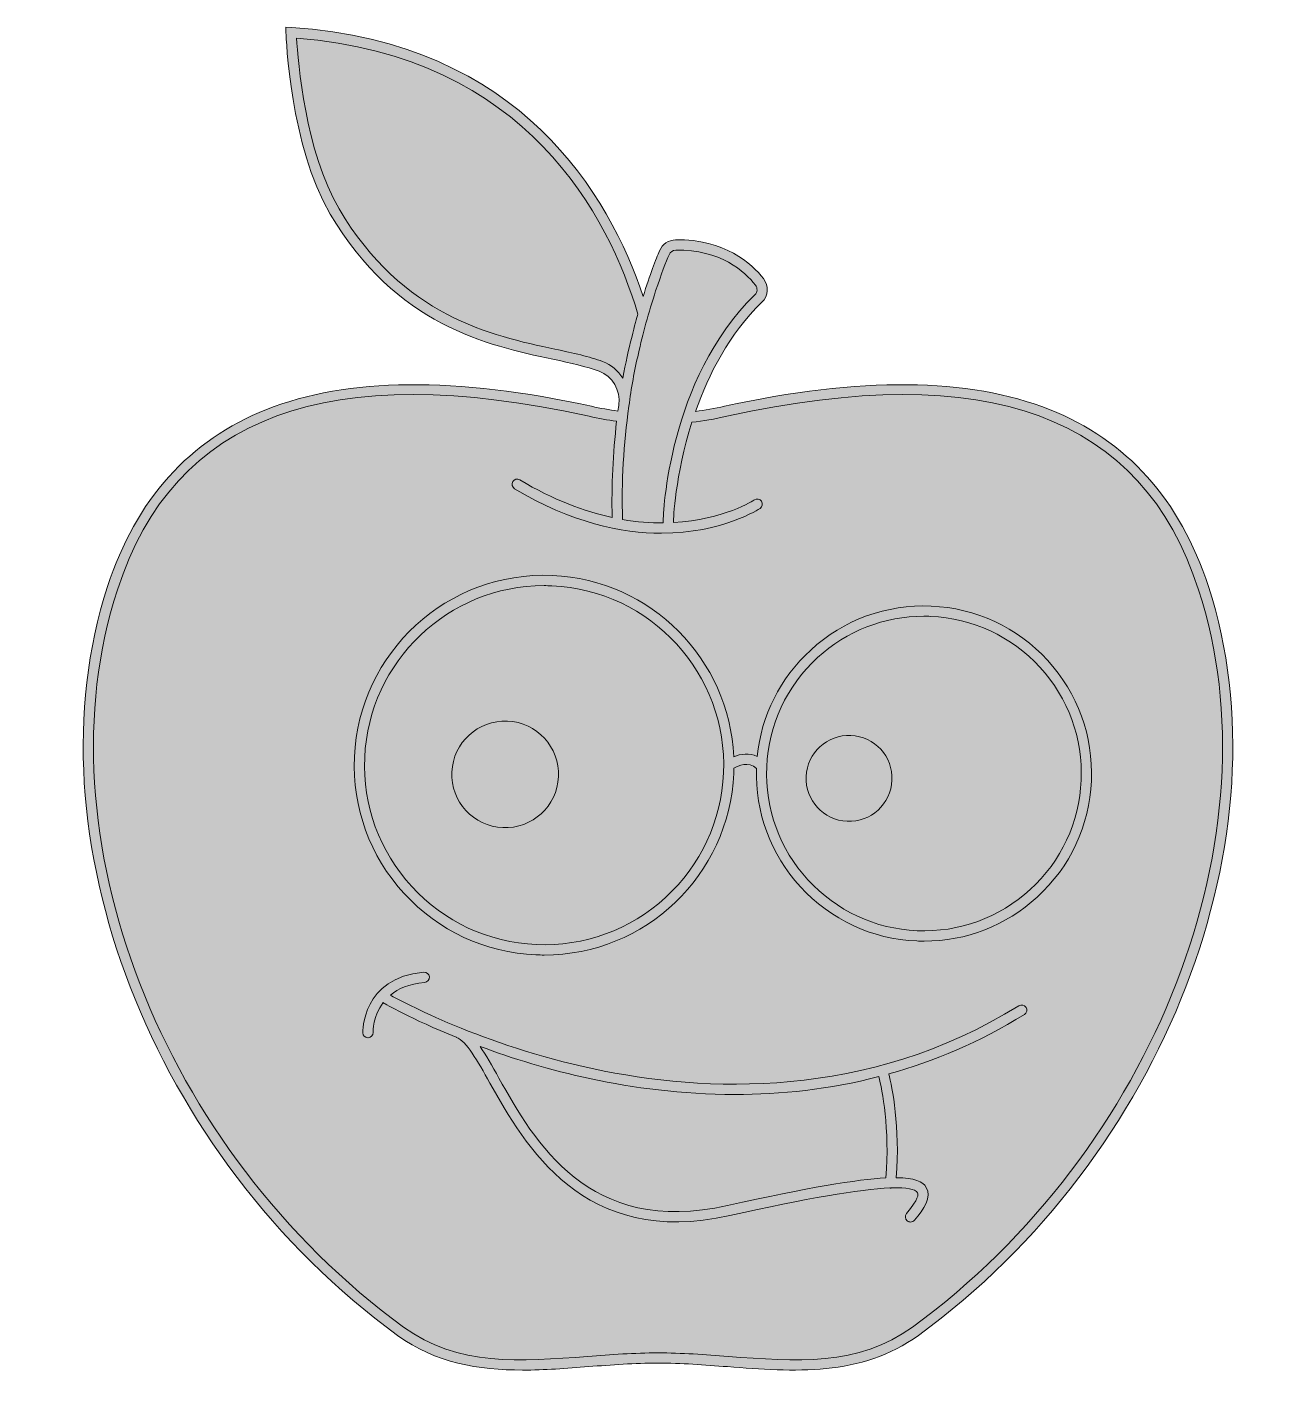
# Model space of a CAD drawing. Header units: inches. Extents: x 0.17 to 3.23, y -3.65 to -0.37.
import ezdxf

# ---------------------------------------------------------------- set-up
doc = ezdxf.new("R2010")
doc.units = ezdxf.units.IN
doc.header["$MEASUREMENT"] = 0
doc.layers.add('Design', color=7, linetype='Continuous', lineweight=0)

msp = doc.modelspace()

# ---------------------------------------------------------------- hatches: boundary and pattern name
at = {"layer": 'Design', "true_color": 0xf8e0c5, "transparency": 33554687}
h = msp.add_hatch(color=254, dxfattribs=at)
h.dxf.hatch_style = 2
edge = h.paths.add_edge_path()
edge.add_spline(control_points=[(0.3639, -1.7316), (0.4325, -1.5206), (0.5623, -1.3761), (0.7496, -1.3019), (0.9456, -1.2242), (1.211, -1.2215), (1.5385, -1.294), (1.5609, -1.2989), (1.582, -1.3026), (1.6029, -1.3056), (1.6035, -1.3006), (1.6048, -1.2905), (1.6048, -1.2905), (1.6098, -1.2554), (1.5897, -1.2211), (1.5569, -1.2088), (1.5263, -1.1974), (1.4885, -1.1892), (1.4447, -1.1798), (1.2841, -1.1453), (1.0642, -1.0979), (0.9045, -0.8274), (0.8071, -0.6626), (0.7973, -0.3981), (0.7969, -0.387), (0.7969, -0.387), (0.7965, -0.3732), (0.7965, -0.3732), (0.7965, -0.3732), (0.8103, -0.3741), (0.8103, -0.3741), (1.3676, -0.411), (1.5825, -0.7825), (1.6639, -1.0271), (1.6803, -0.9746), (1.6953, -0.9364), (1.7037, -0.9164), (1.7103, -0.9006), (1.7257, -0.8902), (1.7429, -0.8899), (1.8619, -0.8878), (1.9276, -0.948), (1.9562, -0.9841), (1.9699, -1.0013), (1.9683, -1.0259), (1.9524, -1.0414), (1.8729, -1.119), (1.8228, -1.2164), (1.7912, -1.3066), (1.8139, -1.3035), (1.8371, -1.2994), (1.8617, -1.294), (2.1891, -1.2215), (2.4546, -1.2242), (2.6506, -1.3019), (2.8379, -1.3761), (2.9676, -1.5206), (3.0362, -1.7316), (3.2319, -2.3332), (2.9293, -3.1149), (2.3323, -3.5499), (2.1937, -3.6509), (2.0285, -3.6381), (1.8688, -3.6258), (1.8134, -3.6216), (1.7559, -3.617), (1.7, -3.6174), (1.6442, -3.6169), (1.5868, -3.6215), (1.5313, -3.6258), (1.4782, -3.6299), (1.4246, -3.6341), (1.3715, -3.6341), (1.2648, -3.6341), (1.1604, -3.6174), (1.0679, -3.5499), (0.4709, -3.1149), (0.1683, -2.3332), (0.3639, -1.7316)], knot_values=[0, 0, 0, 0, 1, 1, 1, 2, 2, 2, 3, 3, 3, 4, 4, 4, 5, 5, 5, 6, 6, 6, 7, 7, 7, 8, 8, 8, 9, 9, 9, 10, 10, 10, 11, 11, 11, 12, 12, 12, 13, 13, 13, 14, 14, 14, 15, 15, 15, 16, 16, 16, 17, 17, 17, 18, 18, 18, 19, 19, 19, 20, 20, 20, 21, 21, 21, 22, 22, 22, 23, 23, 23, 24, 24, 24, 25, 25, 25, 26, 26, 26, 26], degree=3, periodic=0)
at = {"layer": 'Design', "true_color": 0x333333, "transparency": 33554687}
h = msp.add_hatch(color=250, dxfattribs=at)
h.dxf.hatch_style = 2
edge = h.paths.add_edge_path()
edge.add_spline(control_points=[(2.2681, -2.202), (2.2656, -2.2596), (2.2169, -2.3042), (2.1593, -2.3017), (2.1017, -2.2992), (2.0571, -2.2505), (2.0596, -2.193), (2.0621, -2.1354), (2.1108, -2.0907), (2.1683, -2.0932), (2.2259, -2.0957), (2.2706, -2.1444), (2.2681, -2.202)], knot_values=[0, 0, 0, 0, 1, 1, 1, 2, 2, 2, 3, 3, 3, 4, 4, 4, 4], degree=3, periodic=0)
edge = h.paths.add_edge_path()
edge.add_spline(control_points=[(1.4584, -2.1933), (1.4553, -2.2648), (1.3949, -2.3202), (1.3234, -2.3171), (1.2519, -2.314), (1.1965, -2.2536), (1.1996, -2.1821), (1.2027, -2.1107), (1.2632, -2.0552), (1.3346, -2.0583), (1.4061, -2.0614), (1.4615, -2.1219), (1.4584, -2.1933)], knot_values=[0, 0, 0, 0, 1, 1, 1, 2, 2, 2, 3, 3, 3, 4, 4, 4, 4], degree=3, periodic=0)
edge = h.paths.add_edge_path()
edge.add_spline(control_points=[(2.7273, -2.2022), (2.7228, -2.3042), (2.679, -2.3983), (2.6038, -2.4672), (2.5286, -2.5362), (2.431, -2.5716), (2.3292, -2.5673), (2.2272, -2.5629), (2.1331, -2.519), (2.0642, -2.4438), (1.9952, -2.3687), (1.9597, -2.2711), (1.9641, -2.1692), (1.9685, -2.0673), (2.0123, -1.9732), (2.0875, -1.9042), (2.1586, -1.8391), (2.2495, -1.8038), (2.3453, -1.8038), (2.3509, -1.8038), (2.3565, -1.8039), (2.3622, -1.8041), (2.4641, -1.8085), (2.5582, -1.8524), (2.6272, -1.9276), (2.6961, -2.0028), (2.7317, -2.1003), (2.7273, -2.2022)], knot_values=[0, 0, 0, 0, 1, 1, 1, 2, 2, 2, 3, 3, 3, 4, 4, 4, 5, 5, 5, 6, 6, 6, 7, 7, 7, 8, 8, 8, 9, 9, 9, 9], degree=3, periodic=0)
edge = h.paths.add_edge_path()
edge.add_spline(control_points=[(1.8591, -2.1843), (1.8541, -2.3006), (1.804, -2.408), (1.7182, -2.4867), (1.6324, -2.5654), (1.5209, -2.606), (1.4047, -2.6009), (1.2884, -2.5959), (1.181, -2.5459), (1.1023, -2.46), (1.0236, -2.3742), (0.983, -2.2629), (0.9881, -2.1466), (0.9982, -1.9128), (1.1916, -1.7295), (1.4234, -1.7295), (1.4297, -1.7295), (1.4361, -1.7296), (1.4424, -1.7299), (1.6826, -1.7403), (1.8695, -1.9441), (1.8591, -2.1843)], knot_values=[0, 0, 0, 0, 1, 1, 1, 2, 2, 2, 3, 3, 3, 4, 4, 4, 5, 5, 5, 6, 6, 6, 7, 7, 7, 7], degree=3, periodic=0)
edge = h.paths.add_edge_path()
edge.add_spline(control_points=[(2.3633, -1.7792), (2.2548, -1.7745), (2.1508, -1.8123), (2.0707, -1.8858), (1.9964, -1.9539), (1.9509, -2.045), (1.9409, -2.1445), (1.9216, -2.1349), (1.9004, -2.1381), (1.884, -2.1448), (1.8735, -1.9089), (1.6838, -1.7153), (1.4435, -1.7049), (1.1895, -1.6936), (0.9741, -1.8915), (0.9631, -2.1455), (0.9578, -2.2685), (1.0006, -2.3862), (1.0838, -2.4769), (1.1671, -2.5677), (1.2806, -2.6206), (1.4036, -2.6259), (1.4104, -2.6262), (1.4171, -2.6264), (1.4238, -2.6264), (1.6689, -2.6264), (1.8734, -2.4325), (1.8841, -2.1854), (1.8843, -2.181), (1.8843, -2.1768), (1.8843, -2.1725), (1.8946, -2.1666), (1.92, -2.1552), (1.939, -2.1736), (1.9358, -2.2802), (1.9735, -2.382), (2.0457, -2.4607), (2.1192, -2.5409), (2.2195, -2.5876), (2.3281, -2.5923), (2.3341, -2.5925), (2.3401, -2.5927), (2.3461, -2.5927), (2.4481, -2.5927), (2.545, -2.555), (2.6207, -2.4856), (2.7008, -2.4122), (2.7475, -2.3119), (2.7522, -2.2033), (2.7569, -2.0947), (2.7191, -1.9908), (2.6456, -1.9107), (2.5721, -1.8306), (2.4719, -1.7839), (2.3633, -1.7792)], knot_values=[0, 0, 0, 0, 1, 1, 1, 2, 2, 2, 3, 3, 3, 4, 4, 4, 5, 5, 5, 6, 6, 6, 7, 7, 7, 8, 8, 8, 9, 9, 9, 10, 10, 10, 11, 11, 11, 12, 12, 12, 13, 13, 13, 14, 14, 14, 15, 15, 15, 16, 16, 16, 17, 17, 17, 18, 18, 18, 18], degree=3, periodic=0)
edge = h.paths.add_edge_path()
edge.add_spline(control_points=[(2.2535, -3.1676), (2.1832, -3.1711), (2.0658, -3.1906), (1.869, -3.2347), (1.5302, -3.3105), (1.4, -3.0785), (1.3139, -2.925), (1.297, -2.895), (1.2824, -2.8689), (1.2682, -2.8484), (1.3444, -2.8766), (1.436, -2.9053), (1.5379, -2.9271), (1.6387, -2.9486), (1.7576, -2.9649), (1.8865, -2.9649), (1.9974, -2.9649), (2.1158, -2.9528), (2.2365, -2.9216), (2.2439, -2.9532), (2.2629, -3.049), (2.2535, -3.1676)], knot_values=[0, 0, 0, 0, 1, 1, 1, 2, 2, 2, 3, 3, 3, 4, 4, 4, 5, 5, 5, 6, 6, 6, 7, 7, 7, 7], degree=3, periodic=0)
edge = h.paths.add_edge_path()
edge.add_spline(control_points=[(2.5763, -2.7495), (2.2064, -2.9793), (1.8108, -2.9597), (1.5439, -2.9028), (1.2736, -2.8451), (1.0773, -2.7387), (1.0503, -2.7236), (1.0688, -2.7083), (1.0953, -2.6962), (1.1336, -2.6928), (1.1405, -2.6922), (1.1456, -2.6861), (1.145, -2.6792), (1.1444, -2.6724), (1.1384, -2.6674), (1.1314, -2.6679), (0.9811, -2.6814), (0.9833, -2.8137), (0.9833, -2.815), (0.9835, -2.8218), (0.9891, -2.8271), (0.9958, -2.8271), (0.9958, -2.8271), (0.9962, -2.8271), (0.9962, -2.8271), (1.0031, -2.8269), (1.0085, -2.8212), (1.0083, -2.8143), (1.0082, -2.8117), (1.0078, -2.7745), (1.0328, -2.7418), (1.0334, -2.7423), (1.0338, -2.7429), (1.0345, -2.7433), (1.0356, -2.744), (1.1012, -2.7818), (1.2102, -2.826), (1.2104, -2.8261), (1.2106, -2.8263), (1.2108, -2.8263), (1.2349, -2.8354), (1.2614, -2.8826), (1.2921, -2.9372), (1.3764, -3.0875), (1.5175, -3.339), (1.8745, -3.2591), (2.0606, -3.2174), (2.1904, -3.195), (2.263, -3.1918), (2.2633, -3.1919), (2.2636, -3.1921), (2.2639, -3.1921), (2.2643, -3.1921), (2.2647, -3.1922), (2.2651, -3.1922), (2.2661, -3.1922), (2.2669, -3.1918), (2.2678, -3.1916), (2.3037, -3.1905), (2.3245, -3.1944), (2.33, -3.2034), (2.3321, -3.2067), (2.3335, -3.2183), (2.3036, -3.2541), (2.2992, -3.2593), (2.2999, -3.2672), (2.3052, -3.2717), (2.3075, -3.2736), (2.3104, -3.2746), (2.3132, -3.2746), (2.3168, -3.2746), (2.3203, -3.273), (2.3228, -3.2701), (2.3449, -3.2437), (2.3655, -3.2136), (2.3514, -3.1904), (2.3429, -3.1764), (2.3234, -3.1673), (2.2786, -3.167), (2.288, -3.0439), (2.2684, -2.9472), (2.2606, -2.915), (2.3699, -2.8846), (2.4808, -2.8383), (2.5895, -2.7708), (2.5954, -2.7671), (2.5972, -2.7594), (2.5936, -2.7536), (2.5899, -2.7477), (2.5822, -2.7459), (2.5763, -2.7495)], knot_values=[0, 0, 0, 0, 1, 1, 1, 2, 2, 2, 3, 3, 3, 4, 4, 4, 5, 5, 5, 6, 6, 6, 7, 7, 7, 8, 8, 8, 9, 9, 9, 10, 10, 10, 11, 11, 11, 12, 12, 12, 13, 13, 13, 14, 14, 14, 15, 15, 15, 16, 16, 16, 17, 17, 17, 18, 18, 18, 19, 19, 19, 20, 20, 20, 21, 21, 21, 22, 22, 22, 23, 23, 23, 24, 24, 24, 25, 25, 25, 26, 26, 26, 27, 27, 27, 28, 28, 28, 29, 29, 29, 30, 30, 30, 30], degree=3, periodic=0)
edge = h.paths.add_edge_path()
edge.add_spline(control_points=[(2.3176, -3.5297), (2.1864, -3.6253), (2.0331, -3.6134), (1.8707, -3.6009), (1.8148, -3.5966), (1.757, -3.5924), (1.7, -3.5924), (1.6432, -3.5923), (1.5853, -3.5966), (1.5294, -3.6009), (1.3671, -3.6134), (1.2137, -3.6253), (1.0826, -3.5297), (0.494, -3.1008), (0.1952, -2.3311), (0.3877, -1.7393), (0.5254, -1.316), (0.9, -1.1783), (1.5331, -1.3184), (1.5562, -1.3235), (1.5781, -1.3273), (1.5997, -1.3304), (1.5905, -1.4086), (1.5869, -1.4869), (1.5888, -1.564), (1.5215, -1.5494), (1.4462, -1.5215), (1.3646, -1.4727), (1.3587, -1.4692), (1.351, -1.4711), (1.3475, -1.477), (1.344, -1.4829), (1.3459, -1.4906), (1.3518, -1.4941), (1.4903, -1.577), (1.612, -1.6022), (1.7087, -1.6022), (1.8571, -1.6022), (1.9466, -1.5429), (1.948, -1.5419), (1.9537, -1.538), (1.9552, -1.5303), (1.9513, -1.5246), (1.9474, -1.5189), (1.9397, -1.5174), (1.934, -1.5213), (1.9327, -1.5221), (1.8601, -1.5698), (1.7375, -1.5764), (1.7375, -1.5764), (1.7375, -1.5731), (1.7375, -1.5731), (1.7376, -1.5712), (1.7412, -1.4626), (1.7824, -1.3328), (1.8097, -1.3296), (1.8374, -1.3249), (1.8671, -1.3184), (2.5001, -1.1784), (2.8748, -1.316), (3.0124, -1.7393), (3.2049, -2.3311), (2.9062, -3.1008), (2.3176, -3.5297)], knot_values=[0, 0, 0, 0, 1, 1, 1, 2, 2, 2, 3, 3, 3, 4, 4, 4, 5, 5, 5, 6, 6, 6, 7, 7, 7, 8, 8, 8, 9, 9, 9, 10, 10, 10, 11, 11, 11, 12, 12, 12, 13, 13, 13, 14, 14, 14, 15, 15, 15, 16, 16, 16, 17, 17, 17, 18, 18, 18, 19, 19, 19, 20, 20, 20, 21, 21, 21, 21], degree=3, periodic=0)
edge = h.paths.add_edge_path()
edge.add_spline(control_points=[(1.5657, -1.1854), (1.5334, -1.1733), (1.4947, -1.165), (1.45, -1.1554), (1.2939, -1.1218), (1.0802, -1.0758), (0.926, -0.8147), (0.8443, -0.6763), (0.8261, -0.457), (0.8226, -0.4), (1.3822, -0.4433), (1.5817, -0.8359), (1.6512, -1.07), (1.6467, -1.0856), (1.6278, -1.1537), (1.6146, -1.2258), (1.6033, -1.2078), (1.5865, -1.1932), (1.5657, -1.1854)], knot_values=[0, 0, 0, 0, 1, 1, 1, 2, 2, 2, 3, 3, 3, 4, 4, 4, 5, 5, 5, 6, 6, 6, 6], degree=3, periodic=0)
edge = h.paths.add_edge_path()
edge.add_spline(control_points=[(1.6944, -1.0138), (1.7079, -0.9729), (1.7197, -0.9429), (1.7268, -0.9261), (1.7295, -0.9194), (1.7361, -0.9151), (1.7433, -0.9149), (1.8514, -0.9128), (1.9109, -0.9672), (1.9367, -0.9996), (1.9423, -1.0068), (1.9416, -1.017), (1.935, -1.0235), (1.7237, -1.2296), (1.7129, -1.5586), (1.7125, -1.5725), (1.7125, -1.5725), (1.7124, -1.5772), (1.7124, -1.5772), (1.6822, -1.5774), (1.6492, -1.5749), (1.6139, -1.5689), (1.6113, -1.4783), (1.6165, -1.3859), (1.6296, -1.294), (1.6296, -1.294), (1.6296, -1.2937), (1.6296, -1.2937), (1.6343, -1.2517), (1.6435, -1.2054), (1.6524, -1.1662), (1.6631, -1.1198), (1.677, -1.0669), (1.6944, -1.0138)], knot_values=[0, 0, 0, 0, 1, 1, 1, 2, 2, 2, 3, 3, 3, 4, 4, 4, 5, 5, 5, 6, 6, 6, 7, 7, 7, 8, 8, 8, 9, 9, 9, 10, 10, 10, 11, 11, 11, 11], degree=3, periodic=0)
edge = h.paths.add_edge_path()
edge.add_spline(control_points=[(3.0362, -1.7316), (2.9676, -1.5206), (2.8379, -1.3761), (2.6506, -1.3019), (2.4546, -1.2242), (2.1891, -1.2215), (1.8617, -1.294), (1.8371, -1.2994), (1.8139, -1.3035), (1.7912, -1.3066), (1.8228, -1.2164), (1.8729, -1.119), (1.9524, -1.0414), (1.9683, -1.0259), (1.9699, -1.0013), (1.9562, -0.9841), (1.9276, -0.948), (1.8619, -0.8878), (1.7429, -0.8899), (1.7257, -0.8902), (1.7103, -0.9006), (1.7037, -0.9164), (1.6953, -0.9364), (1.6803, -0.9746), (1.6639, -1.0271), (1.5825, -0.7825), (1.3676, -0.411), (0.8103, -0.3741), (0.8103, -0.3741), (0.7965, -0.3732), (0.7965, -0.3732), (0.7965, -0.3732), (0.7969, -0.387), (0.7969, -0.387), (0.7973, -0.3981), (0.8071, -0.6626), (0.9045, -0.8274), (1.0642, -1.0979), (1.2841, -1.1453), (1.4447, -1.1798), (1.4885, -1.1892), (1.5263, -1.1974), (1.5569, -1.2088), (1.5897, -1.2211), (1.6098, -1.2554), (1.6048, -1.2905), (1.6048, -1.2905), (1.6035, -1.3006), (1.6029, -1.3056), (1.582, -1.3026), (1.5609, -1.2989), (1.5385, -1.294), (1.211, -1.2215), (0.9456, -1.2242), (0.7496, -1.3019), (0.5623, -1.3761), (0.4325, -1.5206), (0.3639, -1.7316), (0.1683, -2.3332), (0.4709, -3.1149), (1.0679, -3.5499), (1.1604, -3.6174), (1.2648, -3.6341), (1.3715, -3.6341), (1.4246, -3.6341), (1.4782, -3.6299), (1.5313, -3.6258), (1.5868, -3.6215), (1.6442, -3.6169), (1.7, -3.6174), (1.7559, -3.617), (1.8134, -3.6216), (1.8688, -3.6258), (2.0285, -3.6381), (2.1937, -3.6509), (2.3323, -3.5499), (2.9293, -3.1149), (3.2319, -2.3332), (3.0362, -1.7316)], knot_values=[0, 0, 0, 0, 1, 1, 1, 2, 2, 2, 3, 3, 3, 4, 4, 4, 5, 5, 5, 6, 6, 6, 7, 7, 7, 8, 8, 8, 9, 9, 9, 10, 10, 10, 11, 11, 11, 12, 12, 12, 13, 13, 13, 14, 14, 14, 15, 15, 15, 16, 16, 16, 17, 17, 17, 18, 18, 18, 19, 19, 19, 20, 20, 20, 21, 21, 21, 22, 22, 22, 23, 23, 23, 24, 24, 24, 25, 25, 25, 26, 26, 26, 26], degree=3, periodic=0)

# ---------------------------------------------------------------- linework, layer by layer
at = {"layer": 'Design'}
for points, knots in [([(0.3639, -1.7316), (0.4325, -1.5206), (0.5623, -1.3761), (0.7496, -1.3019), (0.9456, -1.2242), (1.211, -1.2215), (1.5385, -1.294), (1.5609, -1.2989), (1.582, -1.3026), (1.6029, -1.3056), (1.6035, -1.3006), (1.6048, -1.2905), (1.6048, -1.2905), (1.6098, -1.2554), (1.5897, -1.2211), (1.5569, -1.2088), (1.5263, -1.1974), (1.4885, -1.1892), (1.4447, -1.1798), (1.2841, -1.1453), (1.0642, -1.0979), (0.9045, -0.8274), (0.8071, -0.6626), (0.7973, -0.3981), (0.7969, -0.387), (0.7969, -0.387), (0.7965, -0.3732), (0.7965, -0.3732), (0.7965, -0.3732), (0.8103, -0.3741), (0.8103, -0.3741), (1.3676, -0.411), (1.5825, -0.7825), (1.6639, -1.0271), (1.6803, -0.9746), (1.6953, -0.9364), (1.7037, -0.9164), (1.7103, -0.9006), (1.7257, -0.8902), (1.7429, -0.8899), (1.8619, -0.8878), (1.9276, -0.948), (1.9562, -0.9841), (1.9699, -1.0013), (1.9683, -1.0259), (1.9524, -1.0414), (1.8729, -1.119), (1.8228, -1.2164), (1.7912, -1.3066), (1.8139, -1.3035), (1.8371, -1.2994), (1.8617, -1.294), (2.1891, -1.2215), (2.4546, -1.2242), (2.6506, -1.3019), (2.8379, -1.3761), (2.9676, -1.5206), (3.0362, -1.7316), (3.2319, -2.3332), (2.9293, -3.1149), (2.3323, -3.5499), (2.1937, -3.6509), (2.0285, -3.6381), (1.8688, -3.6258), (1.8134, -3.6216), (1.7559, -3.617), (1.7, -3.6174), (1.6442, -3.6169), (1.5868, -3.6215), (1.5313, -3.6258), (1.4782, -3.6299), (1.4246, -3.6341), (1.3715, -3.6341), (1.2648, -3.6341), (1.1604, -3.6174), (1.0679, -3.5499), (0.4709, -3.1149), (0.1683, -2.3332), (0.3639, -1.7316)], [0, 0, 0, 0, 1, 1, 1, 2, 2, 2, 3, 3, 3, 4, 4, 4, 5, 5, 5, 6, 6, 6, 7, 7, 7, 8, 8, 8, 9, 9, 9, 10, 10, 10, 11, 11, 11, 12, 12, 12, 13, 13, 13, 14, 14, 14, 15, 15, 15, 16, 16, 16, 17, 17, 17, 18, 18, 18, 19, 19, 19, 20, 20, 20, 21, 21, 21, 22, 22, 22, 23, 23, 23, 24, 24, 24, 25, 25, 25, 26, 26, 26, 26]), ([(3.0362, -1.7316), (2.9676, -1.5206), (2.8379, -1.3761), (2.6506, -1.3019), (2.4546, -1.2242), (2.1891, -1.2215), (1.8617, -1.294), (1.8371, -1.2994), (1.8139, -1.3035), (1.7912, -1.3066), (1.8228, -1.2164), (1.8729, -1.119), (1.9524, -1.0414), (1.9683, -1.0259), (1.9699, -1.0013), (1.9562, -0.9841), (1.9276, -0.948), (1.8619, -0.8878), (1.7429, -0.8899), (1.7257, -0.8902), (1.7103, -0.9006), (1.7037, -0.9164), (1.6953, -0.9364), (1.6803, -0.9746), (1.6639, -1.0271), (1.5825, -0.7825), (1.3676, -0.411), (0.8103, -0.3741), (0.8103, -0.3741), (0.7965, -0.3732), (0.7965, -0.3732), (0.7965, -0.3732), (0.7969, -0.387), (0.7969, -0.387), (0.7973, -0.3981), (0.8071, -0.6626), (0.9045, -0.8274), (1.0642, -1.0979), (1.2841, -1.1453), (1.4447, -1.1798), (1.4885, -1.1892), (1.5263, -1.1974), (1.5569, -1.2088), (1.5897, -1.2211), (1.6098, -1.2554), (1.6048, -1.2905), (1.6048, -1.2905), (1.6035, -1.3006), (1.6029, -1.3056), (1.582, -1.3026), (1.5609, -1.2989), (1.5385, -1.294), (1.211, -1.2215), (0.9456, -1.2242), (0.7496, -1.3019), (0.5623, -1.3761), (0.4325, -1.5206), (0.3639, -1.7316), (0.1683, -2.3332), (0.4709, -3.1149), (1.0679, -3.5499), (1.1604, -3.6174), (1.2648, -3.6341), (1.3715, -3.6341), (1.4246, -3.6341), (1.4782, -3.6299), (1.5313, -3.6258), (1.5868, -3.6215), (1.6442, -3.6169), (1.7, -3.6174), (1.7559, -3.617), (1.8134, -3.6216), (1.8688, -3.6258), (2.0285, -3.6381), (2.1937, -3.6509), (2.3323, -3.5499), (2.9293, -3.1149), (3.2319, -2.3332), (3.0362, -1.7316)], [0, 0, 0, 0, 1, 1, 1, 2, 2, 2, 3, 3, 3, 4, 4, 4, 5, 5, 5, 6, 6, 6, 7, 7, 7, 8, 8, 8, 9, 9, 9, 10, 10, 10, 11, 11, 11, 12, 12, 12, 13, 13, 13, 14, 14, 14, 15, 15, 15, 16, 16, 16, 17, 17, 17, 18, 18, 18, 19, 19, 19, 20, 20, 20, 21, 21, 21, 22, 22, 22, 23, 23, 23, 24, 24, 24, 25, 25, 25, 26, 26, 26, 26]), ([(1.5657, -1.1854), (1.5334, -1.1733), (1.4947, -1.165), (1.45, -1.1554), (1.2939, -1.1218), (1.0802, -1.0758), (0.926, -0.8147), (0.8443, -0.6763), (0.8261, -0.457), (0.8226, -0.4), (1.3822, -0.4433), (1.5817, -0.8359), (1.6512, -1.07), (1.6467, -1.0856), (1.6278, -1.1537), (1.6146, -1.2258), (1.6033, -1.2078), (1.5865, -1.1932), (1.5657, -1.1854)], [0, 0, 0, 0, 1, 1, 1, 2, 2, 2, 3, 3, 3, 4, 4, 4, 5, 5, 5, 6, 6, 6, 6]), ([(1.6944, -1.0138), (1.7079, -0.9729), (1.7197, -0.9429), (1.7268, -0.9261), (1.7295, -0.9194), (1.7361, -0.9151), (1.7433, -0.9149), (1.8514, -0.9128), (1.9109, -0.9672), (1.9367, -0.9996), (1.9423, -1.0068), (1.9416, -1.017), (1.935, -1.0235), (1.7237, -1.2296), (1.7129, -1.5586), (1.7125, -1.5725), (1.7125, -1.5725), (1.7124, -1.5772), (1.7124, -1.5772), (1.6822, -1.5774), (1.6492, -1.5749), (1.6139, -1.5689), (1.6113, -1.4783), (1.6165, -1.3859), (1.6296, -1.294), (1.6296, -1.294), (1.6296, -1.2937), (1.6296, -1.2937), (1.6343, -1.2517), (1.6435, -1.2054), (1.6524, -1.1662), (1.6631, -1.1198), (1.677, -1.0669), (1.6944, -1.0138)], [0, 0, 0, 0, 1, 1, 1, 2, 2, 2, 3, 3, 3, 4, 4, 4, 5, 5, 5, 6, 6, 6, 7, 7, 7, 8, 8, 8, 9, 9, 9, 10, 10, 10, 11, 11, 11, 11]), ([(2.3176, -3.5297), (2.1864, -3.6253), (2.0331, -3.6134), (1.8707, -3.6009), (1.8148, -3.5966), (1.757, -3.5924), (1.7, -3.5924), (1.6432, -3.5923), (1.5853, -3.5966), (1.5294, -3.6009), (1.3671, -3.6134), (1.2137, -3.6253), (1.0826, -3.5297), (0.494, -3.1008), (0.1952, -2.3311), (0.3877, -1.7393), (0.5254, -1.316), (0.9, -1.1783), (1.5331, -1.3184), (1.5562, -1.3235), (1.5781, -1.3273), (1.5997, -1.3304), (1.5905, -1.4086), (1.5869, -1.4869), (1.5888, -1.564), (1.5215, -1.5494), (1.4462, -1.5215), (1.3646, -1.4727), (1.3587, -1.4692), (1.351, -1.4711), (1.3475, -1.477), (1.344, -1.4829), (1.3459, -1.4906), (1.3518, -1.4941), (1.4903, -1.577), (1.612, -1.6022), (1.7087, -1.6022), (1.8571, -1.6022), (1.9466, -1.5429), (1.948, -1.5419), (1.9537, -1.538), (1.9552, -1.5303), (1.9513, -1.5246), (1.9474, -1.5189), (1.9397, -1.5174), (1.934, -1.5213), (1.9327, -1.5221), (1.8601, -1.5698), (1.7375, -1.5764), (1.7375, -1.5764), (1.7375, -1.5731), (1.7375, -1.5731), (1.7376, -1.5712), (1.7412, -1.4626), (1.7824, -1.3328), (1.8097, -1.3296), (1.8374, -1.3249), (1.8671, -1.3184), (2.5001, -1.1784), (2.8748, -1.316), (3.0124, -1.7393), (3.2049, -2.3311), (2.9062, -3.1008), (2.3176, -3.5297)], [0, 0, 0, 0, 1, 1, 1, 2, 2, 2, 3, 3, 3, 4, 4, 4, 5, 5, 5, 6, 6, 6, 7, 7, 7, 8, 8, 8, 9, 9, 9, 10, 10, 10, 11, 11, 11, 12, 12, 12, 13, 13, 13, 14, 14, 14, 15, 15, 15, 16, 16, 16, 17, 17, 17, 18, 18, 18, 19, 19, 19, 20, 20, 20, 21, 21, 21, 21]), ([(2.3633, -1.7792), (2.2548, -1.7745), (2.1508, -1.8123), (2.0707, -1.8858), (1.9964, -1.9539), (1.9509, -2.045), (1.9409, -2.1445), (1.9216, -2.1349), (1.9004, -2.1381), (1.884, -2.1448), (1.8735, -1.9089), (1.6838, -1.7153), (1.4435, -1.7049), (1.1895, -1.6936), (0.9741, -1.8915), (0.9631, -2.1455), (0.9578, -2.2685), (1.0006, -2.3862), (1.0838, -2.4769), (1.1671, -2.5677), (1.2806, -2.6206), (1.4036, -2.6259), (1.4104, -2.6262), (1.4171, -2.6264), (1.4238, -2.6264), (1.6689, -2.6264), (1.8734, -2.4325), (1.8841, -2.1854), (1.8843, -2.181), (1.8843, -2.1768), (1.8843, -2.1725), (1.8946, -2.1666), (1.92, -2.1552), (1.939, -2.1736), (1.9358, -2.2802), (1.9735, -2.382), (2.0457, -2.4607), (2.1192, -2.5409), (2.2195, -2.5876), (2.3281, -2.5923), (2.3341, -2.5925), (2.3401, -2.5927), (2.3461, -2.5927), (2.4481, -2.5927), (2.545, -2.555), (2.6207, -2.4856), (2.7008, -2.4122), (2.7475, -2.3119), (2.7522, -2.2033), (2.7569, -2.0947), (2.7191, -1.9908), (2.6456, -1.9107), (2.5721, -1.8306), (2.4719, -1.7839), (2.3633, -1.7792)], [0, 0, 0, 0, 1, 1, 1, 2, 2, 2, 3, 3, 3, 4, 4, 4, 5, 5, 5, 6, 6, 6, 7, 7, 7, 8, 8, 8, 9, 9, 9, 10, 10, 10, 11, 11, 11, 12, 12, 12, 13, 13, 13, 14, 14, 14, 15, 15, 15, 16, 16, 16, 17, 17, 17, 18, 18, 18, 18]), ([(1.8591, -2.1843), (1.8541, -2.3006), (1.804, -2.408), (1.7182, -2.4867), (1.6324, -2.5654), (1.5209, -2.606), (1.4047, -2.6009), (1.2884, -2.5959), (1.181, -2.5459), (1.1023, -2.46), (1.0236, -2.3742), (0.983, -2.2629), (0.9881, -2.1466), (0.9982, -1.9128), (1.1916, -1.7295), (1.4234, -1.7295), (1.4297, -1.7295), (1.4361, -1.7296), (1.4424, -1.7299), (1.6826, -1.7403), (1.8695, -1.9441), (1.8591, -2.1843)], [0, 0, 0, 0, 1, 1, 1, 2, 2, 2, 3, 3, 3, 4, 4, 4, 5, 5, 5, 6, 6, 6, 7, 7, 7, 7]), ([(2.7273, -2.2022), (2.7228, -2.3042), (2.679, -2.3983), (2.6038, -2.4672), (2.5286, -2.5362), (2.431, -2.5716), (2.3292, -2.5673), (2.2272, -2.5629), (2.1331, -2.519), (2.0642, -2.4438), (1.9952, -2.3687), (1.9597, -2.2711), (1.9641, -2.1692), (1.9685, -2.0673), (2.0123, -1.9732), (2.0875, -1.9042), (2.1586, -1.8391), (2.2495, -1.8038), (2.3453, -1.8038), (2.3509, -1.8038), (2.3565, -1.8039), (2.3622, -1.8041), (2.4641, -1.8085), (2.5582, -1.8524), (2.6272, -1.9276), (2.6961, -2.0028), (2.7317, -2.1003), (2.7273, -2.2022)], [0, 0, 0, 0, 1, 1, 1, 2, 2, 2, 3, 3, 3, 4, 4, 4, 5, 5, 5, 6, 6, 6, 7, 7, 7, 8, 8, 8, 9, 9, 9, 9]), ([(1.4584, -2.1933), (1.4553, -2.2648), (1.3949, -2.3202), (1.3234, -2.3171), (1.2519, -2.314), (1.1965, -2.2536), (1.1996, -2.1821), (1.2027, -2.1107), (1.2632, -2.0552), (1.3346, -2.0583), (1.4061, -2.0614), (1.4615, -2.1219), (1.4584, -2.1933)], [0, 0, 0, 0, 1, 1, 1, 2, 2, 2, 3, 3, 3, 4, 4, 4, 4]), ([(2.2681, -2.202), (2.2656, -2.2596), (2.2169, -2.3042), (2.1593, -2.3017), (2.1017, -2.2992), (2.0571, -2.2505), (2.0596, -2.193), (2.0621, -2.1354), (2.1108, -2.0907), (2.1683, -2.0932), (2.2259, -2.0957), (2.2706, -2.1444), (2.2681, -2.202)], [0, 0, 0, 0, 1, 1, 1, 2, 2, 2, 3, 3, 3, 4, 4, 4, 4]), ([(2.5763, -2.7495), (2.2064, -2.9793), (1.8108, -2.9597), (1.5439, -2.9028), (1.2736, -2.8451), (1.0773, -2.7387), (1.0503, -2.7236), (1.0688, -2.7083), (1.0953, -2.6962), (1.1336, -2.6928), (1.1405, -2.6922), (1.1456, -2.6861), (1.145, -2.6792), (1.1444, -2.6724), (1.1384, -2.6674), (1.1314, -2.6679), (0.9811, -2.6814), (0.9833, -2.8137), (0.9833, -2.815), (0.9835, -2.8218), (0.9891, -2.8271), (0.9958, -2.8271), (0.9958, -2.8271), (0.9962, -2.8271), (0.9962, -2.8271), (1.0031, -2.8269), (1.0085, -2.8212), (1.0083, -2.8143), (1.0082, -2.8117), (1.0078, -2.7745), (1.0328, -2.7418), (1.0334, -2.7423), (1.0338, -2.7429), (1.0345, -2.7433), (1.0356, -2.744), (1.1012, -2.7818), (1.2102, -2.826), (1.2104, -2.8261), (1.2106, -2.8263), (1.2108, -2.8263), (1.2349, -2.8354), (1.2614, -2.8826), (1.2921, -2.9372), (1.3764, -3.0875), (1.5175, -3.339), (1.8745, -3.2591), (2.0606, -3.2174), (2.1904, -3.195), (2.263, -3.1918), (2.2633, -3.1919), (2.2636, -3.1921), (2.2639, -3.1921), (2.2643, -3.1921), (2.2647, -3.1922), (2.2651, -3.1922), (2.2661, -3.1922), (2.2669, -3.1918), (2.2678, -3.1916), (2.3037, -3.1905), (2.3245, -3.1944), (2.33, -3.2034), (2.3321, -3.2067), (2.3335, -3.2183), (2.3036, -3.2541), (2.2992, -3.2593), (2.2999, -3.2672), (2.3052, -3.2717), (2.3075, -3.2736), (2.3104, -3.2746), (2.3132, -3.2746), (2.3168, -3.2746), (2.3203, -3.273), (2.3228, -3.2701), (2.3449, -3.2437), (2.3655, -3.2136), (2.3514, -3.1904), (2.3429, -3.1764), (2.3234, -3.1673), (2.2786, -3.167), (2.288, -3.0439), (2.2684, -2.9472), (2.2606, -2.915), (2.3699, -2.8846), (2.4808, -2.8383), (2.5895, -2.7708), (2.5954, -2.7671), (2.5972, -2.7594), (2.5936, -2.7536), (2.5899, -2.7477), (2.5822, -2.7459), (2.5763, -2.7495)], [0, 0, 0, 0, 1, 1, 1, 2, 2, 2, 3, 3, 3, 4, 4, 4, 5, 5, 5, 6, 6, 6, 7, 7, 7, 8, 8, 8, 9, 9, 9, 10, 10, 10, 11, 11, 11, 12, 12, 12, 13, 13, 13, 14, 14, 14, 15, 15, 15, 16, 16, 16, 17, 17, 17, 18, 18, 18, 19, 19, 19, 20, 20, 20, 21, 21, 21, 22, 22, 22, 23, 23, 23, 24, 24, 24, 25, 25, 25, 26, 26, 26, 27, 27, 27, 28, 28, 28, 29, 29, 29, 30, 30, 30, 30]), ([(2.2535, -3.1676), (2.1832, -3.1711), (2.0658, -3.1906), (1.869, -3.2347), (1.5302, -3.3105), (1.4, -3.0785), (1.3139, -2.925), (1.297, -2.895), (1.2824, -2.8689), (1.2682, -2.8484), (1.3444, -2.8766), (1.436, -2.9053), (1.5379, -2.9271), (1.6387, -2.9486), (1.7576, -2.9649), (1.8865, -2.9649), (1.9974, -2.9649), (2.1158, -2.9528), (2.2365, -2.9216), (2.2439, -2.9532), (2.2629, -3.049), (2.2535, -3.1676)], [0, 0, 0, 0, 1, 1, 1, 2, 2, 2, 3, 3, 3, 4, 4, 4, 5, 5, 5, 6, 6, 6, 7, 7, 7, 7])]:
    msp.add_open_spline(points, degree=3, knots=knots, dxfattribs=at)

doc.saveas('drawing.dxf')
